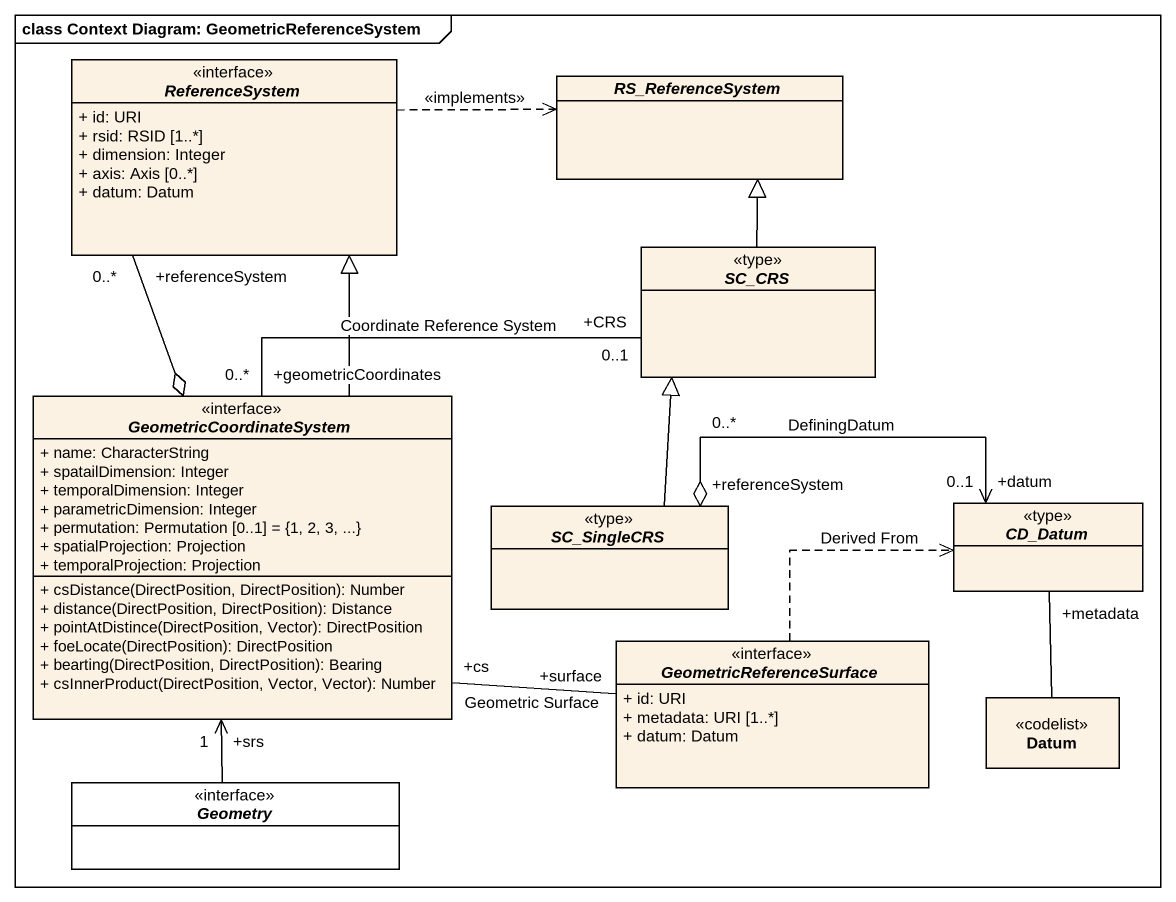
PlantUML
@startuml
mainframe class Context Diagram: GeometricReferenceSystem
hide circle
hide empty members
skinparam classAttributeIconSize 0
interface ReferenceSystem {
  + id: URI
  + rsid: RSID [1..*]
  + dimension: Integer
  + axis: Axis [0..*]
  + datum: Datum
}
abstract class RS_ReferenceSystem
abstract class SC_CRS <<type>>
interface GeometricCoordinateSystem {
  + name: CharacterString
  + spatailDimension: Integer
  + temporalDimension: Integer
  + parametricDimension: Integer
  + permutation: Permutation [0..1] = {1, 2, 3, ...}
  + spatialProjection: Projection
  + temporalProjection: Projection
  + csDistance(DirectPosition, DirectPosition): Number
  + distance(DirectPosition, DirectPosition): Distance
  + pointAtDistince(DirectPosition, Vector): DirectPosition
  + foeLocate(DirectPosition): DirectPosition
  + bearting(DirectPosition, DirectPosition): Bearing
  + csInnerProduct(DirectPosition, Vector, Vector): Number
}
abstract class SC_SingleCRS <<type>>
abstract class CD_Datum <<type>>
interface GeometricReferenceSurface {
  + id: URI
  + metadata: URI [1..*]
  + datum: Datum
}
class Datum <<codelist>>
interface Geometry #FFFFFF
ReferenceSystem .right.> RS_ReferenceSystem : <<implements>>
ReferenceSystem "+referenceSystem\n0..*" --o GeometricCoordinateSystem
SC_CRS -up-|> RS_ReferenceSystem
GeometricCoordinateSystem -up-|> ReferenceSystem
GeometricCoordinateSystem "+geometricCoordinates\n0..*" -right- "+CRS\n0..1" SC_CRS : Coordinate Reference System
SC_SingleCRS -up-|> SC_CRS
CD_Datum "+datum\n0..1" <-left-o "+referenceSystem\n0..*" SC_SingleCRS : DefiningDatum
GeometricReferenceSurface "+surface" -left- "+cs" GeometricCoordinateSystem : Geometric Surface
GeometricReferenceSurface .up.> CD_Datum : Derived From
Datum -up- "+metadata" CD_Datum
Geometry -up-> "+srs\n1" GeometricCoordinateSystem
@enduml
